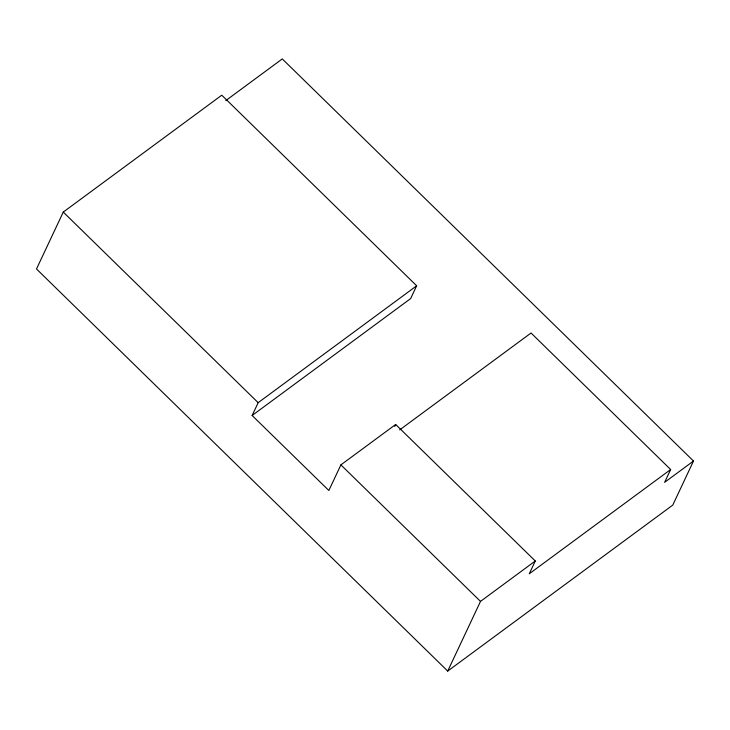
<?xml version="1.0" encoding="UTF-8"?>
<svg xmlns="http://www.w3.org/2000/svg" width="730" height="730" viewBox="0 0 730 730"><rect width="100%" height="100%" fill="white"/><g stroke="black" fill="none" stroke-linecap="round" stroke-linejoin="round"><path stroke-width="1.09" d="M399.684 429.888L531.048 332.999L670.651 469.518L529.25 573.807L535.282 560.996L395.678 424.477L340.901 464.873L328.838 490.496L252.133 415.489L410.634 298.597L416.666 285.786L221.765 95.192L63.264 212.083L36.5 268.969L447.718 671.08L672.768 505.096L693.5 461.031L282.282 58.92L225.762 100.612M252.133 415.489L258.165 402.677L416.666 285.786M394.748 426.448L395.678 424.477M447.718 671.08L480.504 601.392L535.282 560.996M670.651 469.518L664.619 482.338L693.5 461.031M340.901 464.873L480.504 601.392M63.264 212.083L258.165 402.677"/></g></svg>
